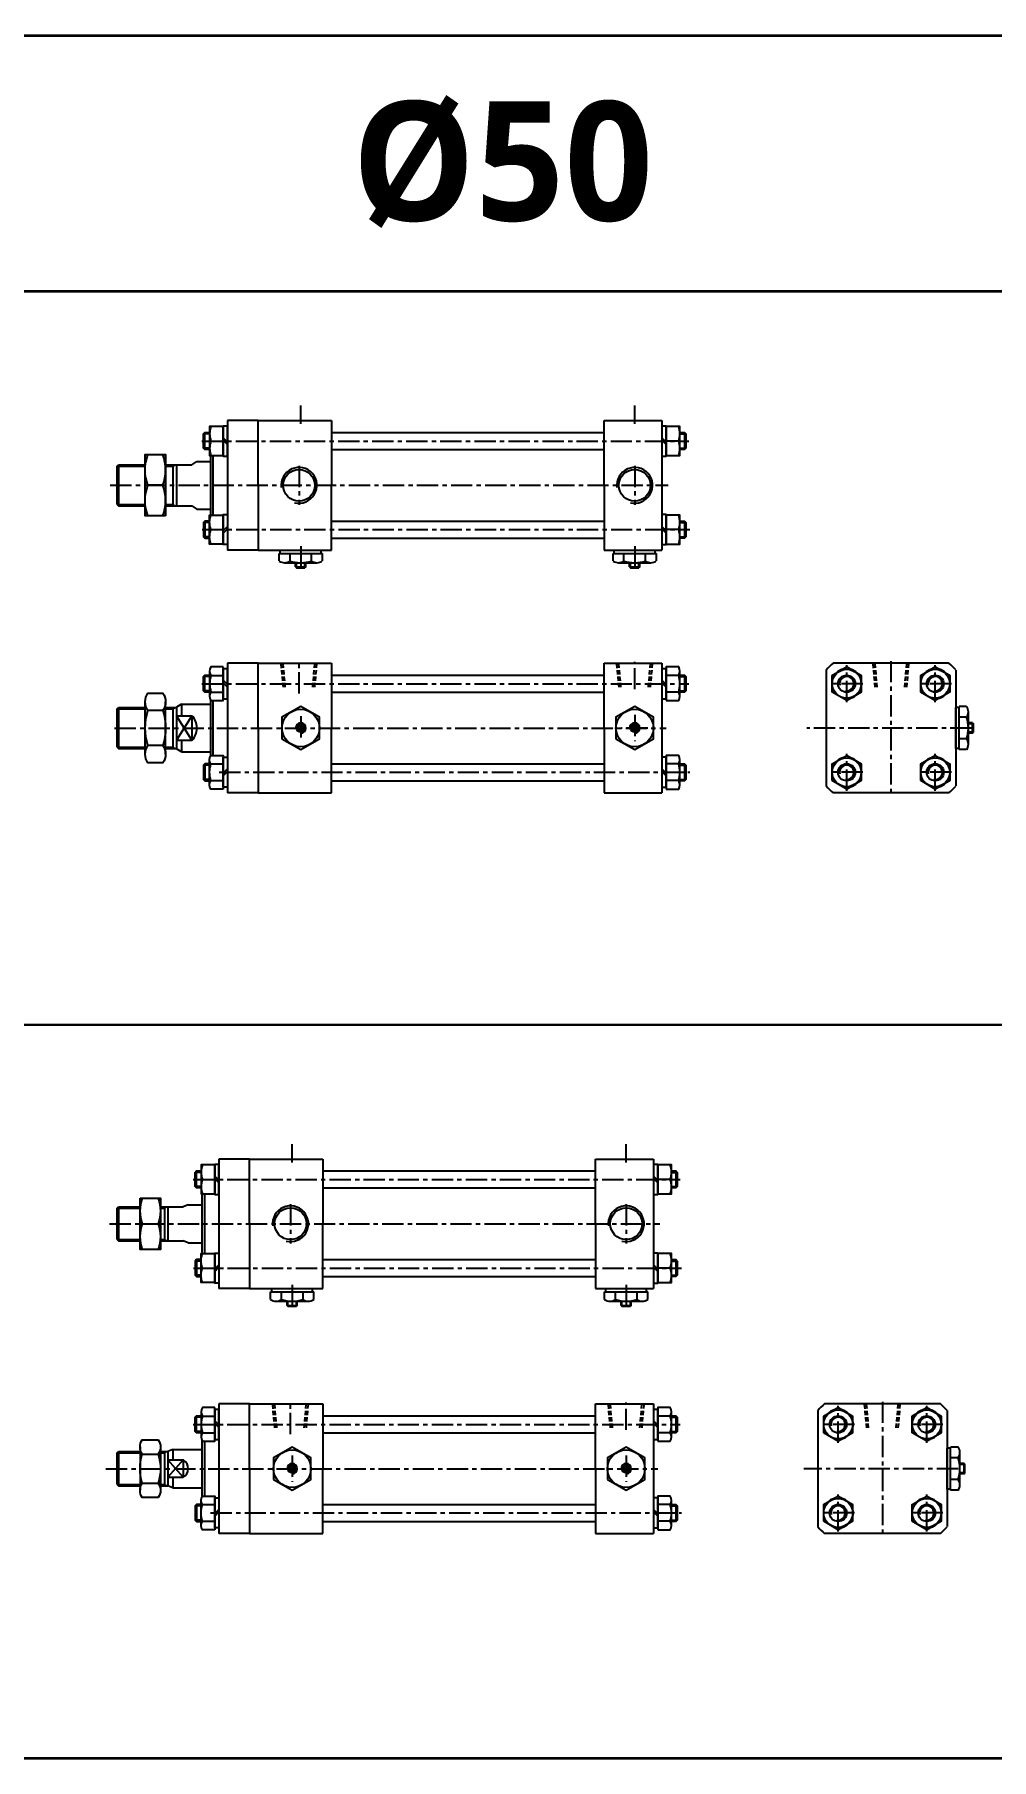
# Model space of a CAD drawing. Extents: x -819 to 6683, y -1 to 2811.
# Drawn here: x 768 to 1330, y 1799 to 2811 of the extents above; entities that cross this region are included whole.
import ezdxf

# ---------------------------------------------------------------- set-up
doc = ezdxf.new("R2010")
doc.units = 0
doc.header["$LTSCALE"] = 10
doc.header["$MEASUREMENT"] = 0
doc.linetypes.add('CENTER', pattern=[2, 1.25, -0.25, 0.25, -0.25])
doc.linetypes.add('HIDDEN', pattern=[0.375, 0.25, -0.125])
doc.layers.get('0').update_dxf_attribs({"linetype": 'CONTINUOUS'})
doc.layers.add('DIM', color=2, linetype='CONTINUOUS')
doc.layers.add('ML', color=7, linetype='CONTINUOUS')
doc.styles.add('문자', font='romans.shx')

msp = doc.modelspace()

# ---------------------------------------------------------------- linework, layer by layer
at = {"color": 7, "linetype": 'Continuous'}
for p, q in [((911.6, 2502), (911.6, 2506.4)), ((911.6, 2506.4), (924.3, 2506.4)), ((912.3, 2508.4), (936.3, 2508.4)), ((912.3, 2506.4), (912.3, 2508.4)), ((914.8, 2501), (933.8, 2501)), ((918, 2502), (918, 2506.4)), ((921.3, 2498.5), (921.3, 2501)), ((924.3, 2506.4), (937, 2506.4)), ((927.3, 2498.5), (927.3, 2501)), ((930.7, 2502), (930.7, 2506.4)), ((936.3, 2506.4), (936.3, 2508.4)), ((937, 2502), (937, 2506.4)), ((1107.6, 2502), (1107.6, 2506.4)), ((1107.6, 2506.4), (1120.3, 2506.4)), ((1108.3, 2508.4), (1132.3, 2508.4)), ((1108.3, 2506.4), (1108.3, 2508.4)), ((1110.8, 2501), (1129.8, 2501)), ((1114, 2502), (1114, 2506.4)), ((1117.3, 2498.5), (1117.3, 2501)), ((1120.3, 2506.4), (1133, 2506.4)), ((1123.3, 2498.5), (1123.3, 2501)), ((1126.7, 2502), (1126.7, 2506.4)), ((1132.3, 2506.4), (1132.3, 2508.4)), ((1133, 2502), (1133, 2506.4)), ((1308.7, 2392), (1308.7, 2416)), ((1310.7, 2416), (1308.7, 2416)), ((1315.1, 2416.7), (1310.7, 2416.7)), ((1310.7, 2404), (1310.7, 2416.7)), ((1315.1, 2410.3), (1310.7, 2410.3)), ((1316.1, 2394.5), (1316.1, 2413.5)), ((1310.7, 2391.3), (1310.7, 2404)), ((1318.6, 2407), (1316.1, 2407)), ((1318.6, 2401), (1316.1, 2401)), ((1310.7, 2392), (1308.7, 2392)), ((1315.1, 2397.6), (1310.7, 2397.6)), ((1315.1, 2391.3), (1310.7, 2391.3)), ((907.3, 2075.1), (931.3, 2075.1)), ((907.3, 2073.1), (907.3, 2075.1)), ((931.3, 2073.1), (931.3, 2075.1)), ((1103.3, 2075.1), (1127.3, 2075.1)), ((1103.3, 2073.1), (1103.3, 2075.1)), ((1127.3, 2073.1), (1127.3, 2075.1)), ((906.6, 2068.6), (906.6, 2073.1)), ((906.6, 2073.1), (919.3, 2073.1)), ((909.8, 2067.7), (928.8, 2067.7)), ((913, 2068.6), (913, 2073.1)), ((916.3, 2065.2), (916.3, 2067.7)), ((919.3, 2073.1), (932, 2073.1)), ((922.3, 2065.2), (922.3, 2067.7)), ((925.7, 2068.6), (925.7, 2073.1)), ((932, 2068.6), (932, 2073.1)), ((1102.6, 2068.6), (1102.6, 2073.1)), ((1102.6, 2073.1), (1115.3, 2073.1)), ((1105.8, 2067.7), (1124.8, 2067.7)), ((1109, 2068.6), (1109, 2073.1)), ((1112.3, 2065.2), (1112.3, 2067.7)), ((1115.3, 2073.1), (1128, 2073.1)), ((1118.3, 2065.2), (1118.3, 2067.7)), ((1121.7, 2068.6), (1121.7, 2073.1)), ((1128, 2068.6), (1128, 2073.1)), ((1303.7, 1957.4), (1303.7, 1981.4)), ((1305.7, 1981.4), (1303.7, 1981.4)), ((1310.1, 1982.1), (1305.7, 1982.1)), ((1305.7, 1969.4), (1305.7, 1982.1)), ((1310.1, 1975.8), (1305.7, 1975.8)), ((1311.1, 1959.9), (1311.1, 1979)), ((1305.7, 1956.7), (1305.7, 1969.4)), ((1313.6, 1972.4), (1311.1, 1972.4)), ((1313.6, 1966.4), (1311.1, 1966.4)), ((1305.7, 1957.4), (1303.7, 1957.4)), ((1310.1, 1963.1), (1305.7, 1963.1)), ((1310.1, 1956.7), (1305.7, 1956.7))]:
    msp.add_line(p, q, dxfattribs=at)
for p, q in [((921.3, 2498.5), (921.8, 2498)), ((921.3, 2498.5), (927.3, 2498.5)), ((921.8, 2498), (926.8, 2498)), ((927.3, 2498.5), (926.8, 2498)), ((1117.3, 2498.5), (1117.8, 2498)), ((1117.3, 2498.5), (1123.3, 2498.5)), ((1117.8, 2498), (1122.8, 2498)), ((1123.3, 2498.5), (1122.8, 2498)), ((1318.6, 2401), (1318.6, 2407)), ((1318.6, 2407), (1319.1, 2406.5)), ((1318.6, 2401), (1319.1, 2401.5)), ((1319.1, 2401.5), (1319.1, 2406.5)), ((916.3, 2065.2), (916.8, 2064.7)), ((916.3, 2065.2), (922.3, 2065.2)), ((922.3, 2065.2), (921.8, 2064.7)), ((1112.3, 2065.2), (1112.8, 2064.7)), ((1112.3, 2065.2), (1118.3, 2065.2)), ((1118.3, 2065.2), (1117.8, 2064.7)), ((916.8, 2064.7), (921.8, 2064.7)), ((1112.8, 2064.7), (1117.8, 2064.7)), ((1313.6, 1966.4), (1313.6, 1972.4)), ((1313.6, 1972.4), (1314.1, 1971.9)), ((1313.6, 1966.4), (1314.1, 1966.9)), ((1314.1, 1966.9), (1314.1, 1971.9))]:
    msp.add_line(p, q)
for points in [[(913.3, 2397.6), (924.3, 2391.3), (935.3, 2397.6), (935.3, 2410.3), (924.3, 2416.7), (913.3, 2410.3)], [(1109.3, 2397.6), (1120.3, 2391.3), (1131.3, 2397.6), (1131.3, 2410.3), (1120.3, 2416.7), (1109.3, 2410.3)], [(923.5, 2405.5), (922.6, 2404), (923.5, 2402.5), (925.2, 2402.5), (926, 2404), (925.2, 2405.5)], [(1119.5, 2405.5), (1118.6, 2404), (1119.5, 2402.5), (1121.2, 2402.5), (1122, 2404), (1121.2, 2405.5)], [(908.3, 1963.1), (919.3, 1956.7), (930.3, 1963.1), (930.3, 1975.8), (919.3, 1982.1), (908.3, 1975.8)], [(1104.3, 1963.1), (1115.3, 1956.7), (1126.3, 1963.1), (1126.3, 1975.8), (1115.3, 1982.1), (1104.3, 1975.8)], [(918.5, 1970.9), (917.6, 1969.4), (918.5, 1967.9), (920.2, 1967.9), (921, 1969.4), (920.2, 1970.9)], [(1114.5, 1970.9), (1113.6, 1969.4), (1114.5, 1967.9), (1116.2, 1967.9), (1117, 1969.4), (1116.2, 1970.9)]]:
    msp.add_lwpolyline(points, close=True, dxfattribs=at)
for centre, radius in [((924.3, 2404), 11), ((1120.3, 2404), 11), ((924.3, 2404), 2.5), ((1120.3, 2404), 2.5), ((919.3, 1969.4), 11), ((1115.3, 1969.4), 11), ((919.3, 1969.4), 2.5), ((1115.3, 1969.4), 2.5)]:
    msp.add_circle(centre, radius, dxfattribs=at)
for centre, radius, start, end in [((914.8, 2506.6), 5.62, 235.6158, 270), ((914.8, 2506.6), 5.62, 235.6158, 304.3842), ((924.3, 2522), 21, 252.412, 270), ((924.3, 2522), 21, 270, 287.588), ((933.8, 2506.6), 5.62, 235.6158, 304.3842), ((1110.8, 2506.6), 5.62, 235.6158, 270), ((1110.8, 2506.6), 5.62, 235.6158, 304.3842), ((1120.3, 2522), 21, 252.412, 270), ((1120.3, 2522), 21, 270, 287.588), ((1129.8, 2506.6), 5.62, 235.6158, 304.3842), ((1310.5, 2413.5), 5.62, 325.6158, 34.3842), ((1295.1, 2404), 21, 0, 17.588), ((1295.1, 2404), 21, 342.412, 0), ((1310.5, 2394.5), 5.62, 325.6158, 34.3842), ((1310.5, 2394.5), 5.62, 325.6158, 0), ((909.8, 2073.3), 5.62, 235.6158, 270), ((909.8, 2073.3), 5.62, 235.6158, 304.3842), ((919.3, 2088.7), 21, 252.412, 270), ((919.3, 2088.7), 21, 270, 287.588), ((928.8, 2073.3), 5.62, 235.6158, 304.3842), ((1105.8, 2073.3), 5.62, 235.6158, 270), ((1105.8, 2073.3), 5.62, 235.6158, 304.3842), ((1115.3, 2088.7), 21, 252.412, 270), ((1115.3, 2088.7), 21, 270, 287.588), ((1124.8, 2073.3), 5.62, 235.6158, 304.3842), ((1305.5, 1979), 5.62, 325.6158, 34.3842), ((1290.1, 1969.4), 21, 0, 17.588), ((1290.1, 1969.4), 21, 342.412, 0), ((1305.5, 1959.9), 5.62, 325.6158, 34.3842), ((1305.5, 1959.9), 5.62, 325.6158, 0)]:
    msp.add_arc(centre, radius, start, end, dxfattribs=at)
at = {"layer": 'DIM'}
for p, q in [((921.8, 2498), (921.8, 2501)), ((926.8, 2498), (926.8, 2501)), ((1117.8, 2498), (1117.8, 2501)), ((1122.8, 2498), (1122.8, 2501)), ((1319.1, 2406.5), (1316.1, 2406.5)), ((1319.1, 2401.5), (1316.1, 2401.5)), ((916.8, 2064.7), (916.8, 2067.7)), ((921.8, 2064.7), (921.8, 2067.7)), ((1112.8, 2064.7), (1112.8, 2067.7)), ((1117.8, 2064.7), (1117.8, 2067.7)), ((1314.1, 1971.9), (1311.1, 1971.9)), ((1314.1, 1966.9), (1311.1, 1966.9))]:
    msp.add_line(p, q, dxfattribs=at)
for centre in [(924.3, 2404), (1120.3, 2404), (919.3, 1969.4), (1115.3, 1969.4)]:
    msp.add_arc(centre, 3, 270, 180, dxfattribs=at)
at = {"layer": 'ML', "color": 1, "linetype": 'CENTER'}
for p, q in [((924.3, 2582.4), (924.3, 2593.2)), ((1120.3, 2582.4), (1120.3, 2593.2)), ((866.2, 2572.4), (1152, 2572.4)), ((923.3, 2557.9), (923.3, 2534.9)), ((1120.3, 2557.9), (1120.3, 2534.9)), ((812.5, 2546.4), (1140, 2546.4)), ((866.4, 2520.4), (1152.7, 2520.4)), ((924.3, 2510.6), (924.3, 2497.4)), ((1120.3, 2510.6), (1120.3, 2497.4)), ((923.3, 2424.2), (923.3, 2442.9)), ((1120.3, 2426.7), (1120.3, 2442.9)), ((1244.7, 2419.1), (1244.7, 2440.9)), ((1270.7, 2443.3), (1270.7, 2364.1)), ((1296.7, 2419.1), (1296.7, 2440.9)), ((866.2, 2430), (1152, 2430)), ((1254.2, 2430), (1235.3, 2430)), ((1306.2, 2430), (1287.3, 2430)), ((924.3, 2411), (924.3, 2397)), ((1120.3, 2411.7), (1120.3, 2396.3)), ((815, 2404), (1138.8, 2404)), ((1128, 2404), (1112.6, 2404)), ((1318, 2404), (1221.3, 2404)), ((1244.7, 2367.1), (1244.7, 2388.9)), ((1296.7, 2367.1), (1296.7, 2388.9)), ((876.4, 2378), (1152.7, 2378)), ((1254.2, 2378), (1235.3, 2378)), ((1306.2, 2378), (1287.3, 2378)), ((919.3, 2149), (919.3, 2159.9)), ((1115.3, 2149), (1115.3, 2159.9)), ((861.2, 2139.1), (1147, 2139.1)), ((918.3, 2124.6), (918.3, 2101.5)), ((1115.3, 2124.6), (1115.3, 2101.5)), ((812.1, 2113.1), (1135, 2113.1)), ((861.4, 2087.1), (1147.7, 2087.1)), ((919.3, 2077.3), (919.3, 2064.1)), ((1115.3, 2077.3), (1115.3, 2064.1)), ((918.3, 1989.6), (918.3, 2008.3)), ((1115.3, 1992.1), (1115.3, 2008.3)), ((1239.7, 1984.5), (1239.7, 2006.3)), ((1265.7, 2008.7), (1265.7, 1929.5)), ((1291.7, 1984.5), (1291.7, 2006.3)), ((861.2, 1995.4), (1147, 1995.4)), ((1249.2, 1995.4), (1230.3, 1995.4)), ((1301.2, 1995.4), (1282.3, 1995.4)), ((919.3, 1977.1), (919.3, 1961.7)), ((1115.3, 1977.1), (1115.3, 1961.7)), ((810, 1969.4), (1133.8, 1969.4)), ((1310.1, 1969.4), (1219.5, 1969.4)), ((1239.7, 1932.5), (1239.7, 1954.3)), ((1291.7, 1932.5), (1291.7, 1954.3)), ((871.4, 1943.4), (1147.7, 1943.4)), ((1249.2, 1943.4), (1230.3, 1943.4)), ((1301.2, 1943.4), (1282.3, 1943.4))]:
    msp.add_line(p, q, dxfattribs=at)
at = {"layer": 'ML'}
for p, q in [((881.3, 2584.4), (881.3, 2508.4)), ((899.3, 2584.4), (881.3, 2584.4)), ((899.3, 2546.4), (899.3, 2584.4)), ((899.3, 2584.4), (942.3, 2584.4)), ((942.3, 2584.4), (942.3, 2546.4)), ((1102.3, 2546.4), (1102.3, 2584.4)), ((1102.3, 2584.4), (1136.3, 2584.4)), ((1136.3, 2584.4), (1136.3, 2508.4)), ((868.1, 2567.4), (868.1, 2577.4)), ((871.6, 2572.4), (878.8, 2572.4)), ((878.8, 2574.3), (881.3, 2571.8)), ((878.8, 2572.9), (881.3, 2570.4)), ((1138.8, 2571.8), (1136.3, 2574.3)), ((1138.8, 2570.4), (1136.3, 2572.9)), ((1146.1, 2572.4), (1138.8, 2572.4)), ((1149.5, 2577.4), (1149.5, 2567.4)), ((871.3, 2563.9), (871.3, 2528.9)), ((872.8, 2563.9), (872.8, 2528.9)), ((816.3, 2557.4), (817.3, 2558.4)), ((816.3, 2557.4), (816.3, 2535.4)), ((817.3, 2558.4), (817.3, 2534.4)), ((849.3, 2558.4), (849.3, 2534.4)), ((851.3, 2558.4), (851.3, 2534.4)), ((851.3, 2558.4), (860.3, 2558.4)), ((860.3, 2558.4), (863.3, 2560.4)), ((843.4, 2546.4), (834.6, 2546.4)), ((899.3, 2546.4), (899.3, 2508.4)), ((942.3, 2508.4), (942.3, 2546.4)), ((1102.3, 2546.4), (1102.3, 2508.4)), ((816.3, 2535.4), (817.3, 2534.4)), ((860.3, 2534.4), (863.3, 2532.4)), ((868.1, 2525.4), (868.1, 2515.4)), ((871.6, 2520.4), (878.8, 2520.4)), ((878.8, 2519.8), (881.3, 2522.3)), ((878.8, 2518.4), (881.3, 2520.9)), ((1138.8, 2519.8), (1136.3, 2522.3)), ((1138.8, 2518.4), (1136.3, 2520.9)), ((1146.1, 2520.4), (1138.8, 2520.4)), ((1149.5, 2525.4), (1149.5, 2515.4)), ((899.3, 2508.4), (881.3, 2508.4)), ((899.3, 2508.4), (942.3, 2508.4)), ((1102.3, 2508.4), (1136.3, 2508.4)), ((899.3, 2442), (881.3, 2442)), ((881.3, 2442), (881.3, 2366)), ((899.3, 2442), (942.3, 2442)), ((899.3, 2404), (899.3, 2442)), ((942.3, 2442), (942.3, 2404)), ((1102.3, 2404), (1102.3, 2442)), ((1102.3, 2442), (1136.3, 2442)), ((1136.3, 2442), (1136.3, 2366)), ((1304.7, 2442), (1236.7, 2442)), ((868.1, 2425), (868.1, 2435)), ((870.8, 2437.4), (870.8, 2422.6)), ((871.6, 2434.9), (878.8, 2434.9)), ((878.8, 2432), (881.3, 2429.5)), ((878.8, 2430.5), (881.3, 2428)), ((1138.8, 2429.5), (1136.3, 2432)), ((1138.8, 2428), (1136.3, 2430.5)), ((1146.1, 2434.9), (1138.8, 2434.9)), ((1146.8, 2422.6), (1146.8, 2437.4)), ((1149.5, 2435), (1149.5, 2425)), ((1232.7, 2438), (1232.7, 2370)), ((1308.7, 2438), (1308.7, 2370)), ((833, 2388.6), (833, 2419.4)), ((845, 2388.6), (845, 2419.4)), ((871.3, 2420.6), (871.3, 2387.4)), ((871.6, 2425.1), (878.8, 2425.1)), ((872.8, 2420.2), (872.8, 2387.8)), ((1146.1, 2425.1), (1138.8, 2425.1)), ((816.3, 2415), (817.3, 2416)), ((816.3, 2415), (816.3, 2393)), ((817.3, 2416), (817.3, 2392)), ((843.4, 2414.2), (834.6, 2414.2)), ((849.3, 2416), (849.3, 2392)), ((854.3, 2418), (851.3, 2416.3)), ((851.3, 2416.3), (851.3, 2391.7)), ((851.3, 2411.2), (860.3, 2411.2)), ((854.3, 2418), (854.3, 2411.2)), ((860.3, 2411.2), (860.3, 2396.8)), ((899.3, 2404), (899.3, 2366)), ((942.3, 2366), (942.3, 2404)), ((1102.3, 2404), (1102.3, 2366)), ((816.3, 2393), (817.3, 2392)), ((843.4, 2393.7), (834.6, 2393.7)), ((851.3, 2396.8), (860.3, 2396.8)), ((854.3, 2390), (851.3, 2391.7)), ((854.3, 2396.8), (854.3, 2390)), ((868.1, 2383), (868.1, 2373)), ((870.8, 2370.6), (870.8, 2385.4)), ((871.6, 2382.9), (878.8, 2382.9)), ((878.8, 2377.5), (881.3, 2380)), ((1138.8, 2377.5), (1136.3, 2380)), ((1146.1, 2382.9), (1138.8, 2382.9)), ((1146.8, 2370.6), (1146.8, 2385.4)), ((1149.5, 2383), (1149.5, 2373)), ((871.6, 2373.1), (878.8, 2373.1)), ((878.8, 2376), (881.3, 2378.5)), ((1138.8, 2376), (1136.3, 2378.5)), ((1146.1, 2373.1), (1138.8, 2373.1)), ((899.3, 2366), (881.3, 2366)), ((899.3, 2366), (942.3, 2366)), ((1102.3, 2366), (1136.3, 2366)), ((1304.7, 2366), (1236.7, 2366)), ((876.3, 2151.1), (876.3, 2075.1)), ((894.3, 2151.1), (876.3, 2151.1)), ((894.3, 2113.1), (894.3, 2151.1)), ((894.3, 2151.1), (937.3, 2151.1)), ((937.3, 2151.1), (937.3, 2113.1)), ((1097.3, 2113.1), (1097.3, 2151.1)), ((1097.3, 2151.1), (1131.3, 2151.1)), ((1131.3, 2151.1), (1131.3, 2075.1)), ((863.1, 2134.1), (863.1, 2144.1)), ((866.6, 2139.1), (873.8, 2139.1)), ((873.8, 2141), (876.3, 2138.5)), ((873.8, 2139.6), (876.3, 2137.1)), ((1133.8, 2138.5), (1131.3, 2141)), ((1133.8, 2137.1), (1131.3, 2139.6)), ((1141.1, 2139.1), (1133.8, 2139.1)), ((1144.5, 2144.1), (1144.5, 2134.1)), ((866.3, 2130.6), (866.3, 2095.6)), ((867.8, 2130.6), (867.8, 2095.6)), ((817.3, 2123.1), (817.3, 2103.1)), ((844.3, 2123.1), (844.3, 2103.1)), ((846.3, 2123.1), (846.3, 2103.1)), ((858.3, 2124.3), (855.3, 2123.1)), ((830, 2113.1), (840.6, 2113.1)), ((894.3, 2113.1), (894.3, 2075.1)), ((937.3, 2075.1), (937.3, 2113.1)), ((1097.3, 2113.1), (1097.3, 2075.1)), ((858.3, 2101.9), (855.3, 2103.1)), ((863.1, 2092.1), (863.1, 2082.1)), ((866.6, 2087.1), (873.8, 2087.1)), ((873.8, 2086.5), (876.3, 2089)), ((873.8, 2085.1), (876.3, 2087.6)), ((1133.8, 2086.5), (1131.3, 2089)), ((1133.8, 2085.1), (1131.3, 2087.6)), ((1141.1, 2087.1), (1133.8, 2087.1)), ((1144.5, 2092.1), (1144.5, 2082.1)), ((894.3, 2075.1), (876.3, 2075.1)), ((894.3, 2075.1), (937.3, 2075.1)), ((1097.3, 2075.1), (1131.3, 2075.1)), ((894.3, 2007.4), (876.3, 2007.4)), ((876.3, 2007.4), (876.3, 1931.4)), ((894.3, 2007.4), (937.3, 2007.4)), ((894.3, 1969.4), (894.3, 2007.4)), ((937.3, 2007.4), (937.3, 1969.4)), ((1097.3, 1969.4), (1097.3, 2007.4)), ((1097.3, 2007.4), (1131.3, 2007.4)), ((1131.3, 2007.4), (1131.3, 1931.4)), ((1299.7, 2007.4), (1231.7, 2007.4)), ((863.1, 1990.4), (863.1, 2000.4)), ((865.8, 2002.8), (865.8, 1988.1)), ((866.6, 2000.3), (873.8, 2000.3)), ((873.8, 1997.4), (876.3, 1994.9)), ((873.8, 1996), (876.3, 1993.5)), ((1133.8, 1994.9), (1131.3, 1997.4)), ((1133.8, 1993.5), (1131.3, 1996)), ((1141.1, 2000.3), (1133.8, 2000.3)), ((1141.8, 1988.1), (1141.8, 2002.8)), ((1144.5, 2000.4), (1144.5, 1990.4)), ((1227.7, 2003.4), (1227.7, 1935.4)), ((1303.7, 2003.5), (1303.7, 1935.4)), ((866.3, 1986.1), (866.3, 1952.8)), ((866.6, 1990.5), (873.8, 1990.5)), ((867.8, 1985.6), (867.8, 1953.3)), ((1141.1, 1990.5), (1133.8, 1990.5)), ((817.3, 1979.4), (817.3, 1959.4)), ((830, 1982.2), (830, 1956.7)), ((831.3, 1977.9), (840.7, 1977.9)), ((842, 1982.2), (842, 1956.7)), ((844.3, 1979.4), (844.3, 1959.4)), ((849.3, 1980.6), (846.3, 1979.4)), ((846.3, 1979.4), (846.3, 1959.4)), ((846.3, 1974.5), (855.6, 1974.5)), ((849.3, 1980.6), (849.3, 1974.5)), ((855.3, 1974.5), (855.3, 1964.4)), ((846.3, 1964.4), (855.3, 1964.4)), ((849.3, 1964.4), (849.3, 1958.2)), ((894.3, 1969.4), (894.3, 1931.4)), ((937.3, 1931.4), (937.3, 1969.4)), ((1097.3, 1969.4), (1097.3, 1931.4)), ((831.3, 1960.9), (840.7, 1960.9)), ((849.3, 1958.2), (846.3, 1959.4)), ((863.1, 1948.4), (863.1, 1938.4)), ((865.8, 1936.1), (865.8, 1950.8)), ((866.6, 1948.3), (873.8, 1948.3)), ((873.8, 1942.9), (876.3, 1945.4)), ((873.8, 1941.5), (876.3, 1944)), ((1133.8, 1942.9), (1131.3, 1945.4)), ((1133.8, 1941.5), (1131.3, 1944)), ((1141.1, 1948.3), (1133.8, 1948.3)), ((1141.8, 1936.1), (1141.8, 1950.8)), ((1144.5, 1948.4), (1144.5, 1938.4)), ((866.6, 1938.5), (873.8, 1938.5)), ((1141.1, 1938.5), (1133.8, 1938.5)), ((894.3, 1931.4), (876.3, 1931.4)), ((894.3, 1931.4), (937.3, 1931.4)), ((1097.3, 1931.4), (1131.3, 1931.4)), ((1299.7, 1931.4), (1231.7, 1931.4))]:
    msp.add_line(p, q, dxfattribs=at)
at = {"layer": 'ML', "color": 2}
for p, q in [((870.8, 2576.6), (867.3, 2576.6)), ((1146.8, 2576.6), (1150.3, 2576.6)), ((870.8, 2568.2), (867.3, 2568.2)), ((1146.8, 2568.2), (1150.3, 2568.2)), ((849.3, 2557.6), (850.6, 2558.4)), ((849.3, 2535.1), (850.6, 2534.4)), ((870.8, 2524.6), (867.3, 2524.6)), ((1146.8, 2524.6), (1150.3, 2524.6)), ((870.8, 2516.2), (867.3, 2516.2)), ((1146.8, 2516.2), (1150.3, 2516.2)), ((870.8, 2434.2), (867.3, 2434.2)), ((1146.8, 2434.2), (1150.3, 2434.2)), ((870.8, 2425.8), (867.3, 2425.8)), ((1146.8, 2425.8), (1150.3, 2425.8)), ((849.3, 2415.2), (850.6, 2416)), ((860.3, 2411.2), (851.3, 2396.8)), ((860.3, 2396.8), (851.3, 2411.2)), ((849.3, 2392.7), (850.6, 2392)), ((870.8, 2382.2), (867.3, 2382.2)), ((1146.8, 2382.2), (1150.3, 2382.2)), ((870.8, 2373.8), (867.3, 2373.8)), ((1146.8, 2373.8), (1150.3, 2373.8)), ((865.8, 2143.2), (862.3, 2143.2)), ((1141.8, 2143.2), (1145.3, 2143.2)), ((865.8, 2134.9), (862.3, 2134.9)), ((1141.8, 2134.9), (1145.3, 2134.9)), ((844.3, 2122.3), (845.6, 2123.1)), ((844.3, 2103.8), (845.6, 2103.1)), ((865.8, 2091.2), (862.3, 2091.2)), ((1141.8, 2091.2), (1145.3, 2091.2)), ((865.8, 2082.9), (862.3, 2082.9)), ((1141.8, 2082.9), (1145.3, 2082.9)), ((865.8, 1999.6), (862.3, 1999.6)), ((1141.8, 1999.6), (1145.3, 1999.6)), ((865.8, 1991.2), (862.3, 1991.2)), ((1141.8, 1991.2), (1145.3, 1991.2)), ((844.3, 1978.7), (845.6, 1979.4)), ((855.3, 1974.5), (846.3, 1964.4)), ((855.3, 1964.4), (846.3, 1974.5)), ((844.3, 1960.2), (845.6, 1959.4)), ((865.8, 1947.6), (862.3, 1947.6)), ((1141.8, 1947.6), (1145.3, 1947.6)), ((865.8, 1939.2), (862.3, 1939.2)), ((1141.8, 1939.2), (1145.3, 1939.2))]:
    msp.add_line(p, q, dxfattribs=at)
at = {"layer": 'ML', "color": 7, "linetype": 'Continuous'}
for p, q in [((942.3, 2577.4), (1102.3, 2577.4)), ((942.3, 2567.4), (1102.3, 2567.4)), ((817.3, 2558.4), (833, 2558.4)), ((845, 2558.4), (851.3, 2558.4)), ((863.3, 2560.4), (871.3, 2560.4)), ((817.3, 2534.4), (833, 2534.4)), ((845, 2534.4), (851.3, 2534.4)), ((851.3, 2534.4), (860.3, 2534.4)), ((863.3, 2532.4), (871.3, 2532.4)), ((942.3, 2525.4), (1102.3, 2525.4)), ((942.3, 2515.4), (1102.3, 2515.4)), ((942.3, 2435), (1102.3, 2435)), ((942.3, 2425), (1102.3, 2425)), ((817.3, 2416), (833, 2416)), ((845, 2416), (851.3, 2416)), ((854.3, 2418), (871.3, 2418)), ((817.3, 2392), (833, 2392)), ((845, 2392), (851.3, 2392)), ((854.3, 2390), (871.3, 2390)), ((942.3, 2383), (1102.3, 2383)), ((942.3, 2373), (1102.3, 2373)), ((937.3, 2144.1), (1097.3, 2144.1)), ((937.3, 2134.1), (1097.3, 2134.1)), ((816.3, 2122.1), (817.3, 2123.1)), ((816.3, 2122.1), (816.3, 2104.1)), ((817.3, 2123.1), (830, 2123.1)), ((842, 2123.1), (846.3, 2123.1)), ((846.3, 2123.1), (855.3, 2123.1)), ((858.3, 2124.3), (866.3, 2124.3)), ((816.3, 2104.1), (817.3, 2103.1)), ((817.3, 2103.1), (830, 2103.1)), ((842, 2103.1), (846.3, 2103.1)), ((846.3, 2103.1), (855.3, 2103.1)), ((858.3, 2101.9), (866.3, 2101.9)), ((937.3, 2092.1), (1097.3, 2092.1)), ((937.3, 2082.1), (1097.3, 2082.1)), ((937.3, 2000.4), (1097.3, 2000.4)), ((937.3, 1990.4), (1097.3, 1990.4)), ((816.3, 1978.4), (817.3, 1979.4)), ((816.3, 1978.4), (816.3, 1960.4)), ((817.3, 1979.4), (830, 1979.4)), ((842, 1979.4), (846.3, 1979.4)), ((849.3, 1980.6), (866.3, 1980.6)), ((816.3, 1960.4), (817.3, 1959.4)), ((817.3, 1959.4), (830, 1959.4)), ((842, 1959.4), (846.3, 1959.4)), ((849.3, 1958.2), (866.3, 1958.2)), ((937.3, 1948.4), (1097.3, 1948.4)), ((937.3, 1938.4), (1097.3, 1938.4))]:
    msp.add_line(p, q, dxfattribs=at)
at = {"layer": 'ML', "color": 2, "linetype": 'Continuous'}
for p, q in [((816.6, 2557.6), (833, 2557.6)), ((845, 2557.6), (849.3, 2557.6)), ((816.6, 2535.1), (833, 2535.1)), ((845, 2535.1), (849.3, 2535.1)), ((816.6, 2415.2), (833, 2415.2)), ((845, 2415.2), (849.3, 2415.2)), ((816.6, 2392.7), (833, 2392.7)), ((845, 2392.7), (849.3, 2392.7)), ((816.6, 2122.3), (830, 2122.3)), ((842, 2122.3), (844.3, 2122.3)), ((816.6, 2103.8), (830, 2103.8)), ((842, 2103.8), (844.3, 2103.8)), ((816.6, 1978.7), (830, 1978.7)), ((842, 1978.7), (844.3, 1978.7)), ((816.6, 1960.2), (830, 1960.2)), ((842, 1960.2), (844.3, 1960.2))]:
    msp.add_line(p, q, dxfattribs=at)
at = {"layer": 'ML', "color": 6, "linetype": 'HIDDEN'}
for p, q in [((914.1, 2428), (912.8, 2442)), ((915.2, 2428), (914, 2442)), ((931.4, 2428), (932.6, 2442)), ((932.6, 2428), (933.8, 2442)), ((1111.1, 2428), (1109.8, 2442)), ((1112.2, 2428), (1111, 2442)), ((1128.4, 2428), (1129.6, 2442)), ((1129.6, 2428), (1130.8, 2442)), ((1261.5, 2428), (1260.2, 2442)), ((1262.6, 2428), (1261.4, 2442)), ((1278.8, 2428), (1280, 2442)), ((1280, 2428), (1281.2, 2442)), ((909.1, 1993.4), (907.8, 2007.4)), ((910.2, 1993.4), (909, 2007.4)), ((926.4, 1993.4), (927.6, 2007.4)), ((927.6, 1993.4), (928.8, 2007.4)), ((1106.1, 1993.4), (1104.8, 2007.4)), ((1107.2, 1993.4), (1106, 2007.4)), ((1123.4, 1993.4), (1124.6, 2007.4)), ((1124.6, 1993.4), (1125.8, 2007.4)), ((1256.5, 1993.4), (1255.2, 2007.4)), ((1257.6, 1993.4), (1256.4, 2007.4)), ((1273.8, 1993.4), (1275, 2007.4)), ((1275, 1993.4), (1276.2, 2007.4))]:
    msp.add_line(p, q, dxfattribs=at)
at = {"layer": 'ML', "const_width": 1.5}
for points in [[(4304.6, 2660.2), (4304.6, 2810.2), (150, 2810.2)], [(729.3, 2660.2), (1366.4, 2660.2), (1366.4, 1799.5)], [(729.3, 2229.8), (1366.4, 2229.8)], [(729.3, 1799.5), (1366.4, 1799.5)]]:
    msp.add_lwpolyline(points, dxfattribs=at)
at = {"layer": 'ML'}
for points in [[(881.3, 2563.6), (881.3, 2581.2), (878.8, 2581.2), (878.8, 2563.6), (881.3, 2563.6)], [(1136.3, 2581.2), (1136.3, 2563.6), (1138.8, 2563.6), (1138.8, 2581.2), (1136.3, 2581.2)], [(870.8, 2567.4), (868.1, 2567.4), (867.3, 2568.2), (867.3, 2576.6), (868.1, 2577.4), (870.8, 2577.4)], [(1146.8, 2577.4), (1149.5, 2577.4), (1150.3, 2576.6), (1150.3, 2568.2), (1149.5, 2567.4), (1146.8, 2567.4)], [(870.8, 2525.4), (868.1, 2525.4), (867.3, 2524.6), (867.3, 2516.2), (868.1, 2515.4), (870.8, 2515.4)], [(881.3, 2529.2), (881.3, 2511.6), (878.8, 2511.6), (878.8, 2529.2), (881.3, 2529.2)], [(1136.3, 2529.2), (1136.3, 2511.6), (1138.8, 2511.6), (1138.8, 2529.2), (1136.3, 2529.2)], [(1146.8, 2525.4), (1149.5, 2525.4), (1150.3, 2524.6), (1150.3, 2516.2), (1149.5, 2515.4), (1146.8, 2515.4)], [(1236.2, 2425.1), (1236.2, 2434.9), (1244.7, 2439.8), (1253.2, 2434.9), (1253.2, 2425.1), (1244.7, 2420.2), (1236.2, 2425.1)], [(1288.2, 2425.1), (1288.2, 2434.9), (1296.7, 2439.8), (1305.2, 2434.9), (1305.2, 2425.1), (1296.7, 2420.2), (1288.2, 2425.1)], [(870.8, 2425), (868.1, 2425), (867.3, 2425.8), (867.3, 2434.2), (868.1, 2435), (870.8, 2435)], [(881.3, 2421.2), (881.3, 2438.8), (878.8, 2438.8), (878.8, 2421.2), (881.3, 2421.2)], [(1136.3, 2438.8), (1136.3, 2421.2), (1138.8, 2421.2), (1138.8, 2438.8), (1136.3, 2438.8)], [(1146.8, 2435), (1149.5, 2435), (1150.3, 2434.2), (1150.3, 2425.8), (1149.5, 2425), (1146.8, 2425)], [(870.8, 2383), (868.1, 2383), (867.3, 2382.2), (867.3, 2373.8), (868.1, 2373), (870.8, 2373)], [(881.3, 2386.8), (881.3, 2369.2), (878.8, 2369.2), (878.8, 2386.8), (881.3, 2386.8)], [(1136.3, 2386.8), (1136.3, 2369.2), (1138.8, 2369.2), (1138.8, 2386.8), (1136.3, 2386.8)], [(1146.8, 2383), (1149.5, 2383), (1150.3, 2382.2), (1150.3, 2373.8), (1149.5, 2373), (1146.8, 2373)], [(1236.2, 2373.1), (1236.2, 2382.9), (1244.7, 2387.8), (1253.2, 2382.9), (1253.2, 2373.1), (1244.7, 2368.2), (1236.2, 2373.1)], [(1288.2, 2373.1), (1288.2, 2382.9), (1296.7, 2387.8), (1305.2, 2382.9), (1305.2, 2373.1), (1296.7, 2368.2), (1288.2, 2373.1)], [(876.3, 2130.3), (876.3, 2147.9), (873.8, 2147.9), (873.8, 2130.3), (876.3, 2130.3)], [(1131.3, 2147.9), (1131.3, 2130.3), (1133.8, 2130.3), (1133.8, 2147.9), (1131.3, 2147.9)], [(865.8, 2134.1), (863.1, 2134.1), (862.3, 2134.9), (862.3, 2143.2), (863.1, 2144.1), (865.8, 2144.1)], [(1141.8, 2144.1), (1144.5, 2144.1), (1145.3, 2143.2), (1145.3, 2134.9), (1144.5, 2134.1), (1141.8, 2134.1)], [(876.3, 2095.9), (876.3, 2078.3), (873.8, 2078.3), (873.8, 2095.9), (876.3, 2095.9)], [(1131.3, 2095.9), (1131.3, 2078.3), (1133.8, 2078.3), (1133.8, 2095.9), (1131.3, 2095.9)], [(865.8, 2092.1), (863.1, 2092.1), (862.3, 2091.2), (862.3, 2082.9), (863.1, 2082.1), (865.8, 2082.1)], [(1141.8, 2092.1), (1144.5, 2092.1), (1145.3, 2091.2), (1145.3, 2082.9), (1144.5, 2082.1), (1141.8, 2082.1)], [(876.3, 1986.6), (876.3, 2004.2), (873.8, 2004.2), (873.8, 1986.6), (876.3, 1986.6)], [(1131.3, 2004.2), (1131.3, 1986.6), (1133.8, 1986.6), (1133.8, 2004.2), (1131.3, 2004.2)], [(1231.2, 1990.5), (1231.2, 2000.3), (1239.7, 2005.3), (1248.2, 2000.3), (1248.2, 1990.5), (1239.7, 1985.6), (1231.2, 1990.5)], [(1283.2, 1990.5), (1283.2, 2000.3), (1291.7, 2005.3), (1300.2, 2000.3), (1300.2, 1990.5), (1291.7, 1985.6), (1283.2, 1990.5)], [(865.8, 1990.4), (863.1, 1990.4), (862.3, 1991.2), (862.3, 1999.6), (863.1, 2000.4), (865.8, 2000.4)], [(1141.8, 2000.4), (1144.5, 2000.4), (1145.3, 1999.6), (1145.3, 1991.2), (1144.5, 1990.4), (1141.8, 1990.4)], [(865.8, 1948.4), (863.1, 1948.4), (862.3, 1947.6), (862.3, 1939.2), (863.1, 1938.4), (865.8, 1938.4)], [(876.3, 1952.2), (876.3, 1934.6), (873.8, 1934.6), (873.8, 1952.2), (876.3, 1952.2)], [(1131.3, 1952.2), (1131.3, 1934.6), (1133.8, 1934.6), (1133.8, 1952.2), (1131.3, 1952.2)], [(1141.8, 1948.4), (1144.5, 1948.4), (1145.3, 1947.6), (1145.3, 1939.2), (1144.5, 1938.4), (1141.8, 1938.4)], [(1231.2, 1938.5), (1231.2, 1948.3), (1239.7, 1953.3), (1248.2, 1948.3), (1248.2, 1938.5), (1239.7, 1933.6), (1231.2, 1938.5)], [(1283.2, 1938.5), (1283.2, 1948.3), (1291.7, 1953.3), (1300.2, 1948.3), (1300.2, 1938.5), (1291.7, 1933.6), (1283.2, 1938.5)]]:
    msp.add_lwpolyline(points, dxfattribs=at)
for points in [[(878.8, 2580.9), (870.8, 2580.9), (870.8, 2563.9), (878.8, 2563.9)], [(1138.8, 2563.9), (1146.8, 2563.9), (1146.8, 2580.9), (1138.8, 2580.9)], [(845, 2528.4), (833, 2528.4), (833, 2564.4), (845, 2564.4)], [(878.8, 2511.9), (870.8, 2511.9), (870.8, 2528.9), (878.8, 2528.9)], [(1138.8, 2511.9), (1146.8, 2511.9), (1146.8, 2528.9), (1138.8, 2528.9)], [(873.8, 2147.6), (865.8, 2147.6), (865.8, 2130.6), (873.8, 2130.6)], [(1133.8, 2130.6), (1141.8, 2130.6), (1141.8, 2147.6), (1133.8, 2147.6)], [(830, 2128.1), (842, 2128.1), (842, 2098.1), (830, 2098.1)], [(873.8, 2078.6), (865.8, 2078.6), (865.8, 2095.6), (873.8, 2095.6)], [(1133.8, 2078.6), (1141.8, 2078.6), (1141.8, 2095.6), (1133.8, 2095.6)]]:
    msp.add_lwpolyline(points, close=True, dxfattribs=at)
for points in [[(871.6, 2580.9, 0.178633), (871.6, 2572.4, 0.178633), (871.6, 2563.9)], [(1146.1, 2563.9, 0.178633), (1146.1, 2572.4, 0.178633), (1146.1, 2580.9)], [(834.6, 2528.4, -0.178633), (834.6, 2546.4, -0.178633), (834.6, 2564.4)], [(843.4, 2528.4, 0.178633), (843.4, 2546.4, 0.178633), (843.4, 2564.4)], [(871.6, 2511.9, -0.178633), (871.6, 2520.4, -0.178633), (871.6, 2528.9)], [(1146.1, 2511.9, 0.178633), (1146.1, 2520.4, 0.178633), (1146.1, 2528.9)], [(878.8, 2439.8), (871.6, 2439.8, 0.309401), (871.6, 2434.9, 0.154701), (871.6, 2425.1, 0.309401), (871.6, 2420.2), (878.8, 2420.2), (878.8, 2439.8)], [(1138.8, 2420.2), (1146.1, 2420.2, 0.309401), (1146.1, 2425.1, 0.154701), (1146.1, 2434.9, 0.309401), (1146.1, 2439.8), (1138.8, 2439.8), (1138.8, 2420.2)], [(843.4, 2393.7, -0.309401), (843.4, 2383.5), (834.6, 2383.5, -0.309401), (834.6, 2393.7, -0.154701), (834.6, 2414.2, -0.309401), (834.6, 2424.5), (843.4, 2424.5, -0.309401), (843.4, 2414.2, -0.154701), (843.4, 2393.7, 0.178633)], [(878.8, 2368.2), (871.6, 2368.2, -0.309401), (871.6, 2373.1, -0.154701), (871.6, 2382.9, -0.309401), (871.6, 2387.8), (878.8, 2387.8), (878.8, 2368.2)], [(1138.8, 2368.2), (1146.1, 2368.2, 0.309401), (1146.1, 2373.1, 0.154701), (1146.1, 2382.9, 0.309401), (1146.1, 2387.8), (1138.8, 2387.8), (1138.8, 2368.2)], [(866.6, 2147.6, 0.178633), (866.6, 2139.1, 0.178633), (866.6, 2130.6)], [(1141.1, 2130.6, 0.178633), (1141.1, 2139.1, 0.178633), (1141.1, 2147.6)], [(831.3, 2128.1, 0.178633), (831.3, 2113.1, 0.178633), (831.3, 2098.1)], [(840.6, 2128.1, -0.178633), (840.6, 2113.1, -0.178633), (840.6, 2098.1)], [(866.6, 2078.6, -0.178633), (866.6, 2087.1, -0.178633), (866.6, 2095.6)], [(1141.1, 2078.6, 0.178633), (1141.1, 2087.1, 0.178633), (1141.1, 2095.6)], [(873.8, 2005.3), (866.6, 2005.3, 0.309401), (866.6, 2000.3, 0.154701), (866.6, 1990.5, 0.309401), (866.6, 1985.6), (873.8, 1985.6), (873.8, 2005.3)], [(1133.8, 1985.6), (1141.1, 1985.6, 0.309401), (1141.1, 1990.5, 0.154701), (1141.1, 2000.3, 0.309401), (1141.1, 2005.3), (1133.8, 2005.3), (1133.8, 1985.6)], [(831.3, 1977.9, -0.309401), (831.3, 1986.4), (840.7, 1986.4, -0.309401), (840.7, 1977.9, -0.154701), (840.7, 1960.9, -0.309401), (840.7, 1952.4), (831.3, 1952.4, -0.309401), (831.3, 1960.9, -0.154701), (831.3, 1977.9)], [(873.8, 1933.6), (866.6, 1933.6, -0.309401), (866.6, 1938.5, -0.154701), (866.6, 1948.3, -0.309401), (866.6, 1953.3), (873.8, 1953.3), (873.8, 1933.6)], [(1133.8, 1933.6), (1141.1, 1933.6, 0.309401), (1141.1, 1938.5, 0.154701), (1141.1, 1948.3, 0.309401), (1141.1, 1953.3), (1133.8, 1953.3), (1133.8, 1933.6)]]:
    msp.add_lwpolyline(points, format="xyb", dxfattribs=at)
for centre, radius in [((923.3, 2546.4), 9.32), ((1120.3, 2546.4), 9.32), ((1244.7, 2430), 8.5), ((1244.7, 2430), 5), ((1296.7, 2430), 8.5), ((1296.7, 2430), 5), ((1244.7, 2378), 8.5), ((1244.7, 2378), 5), ((1296.7, 2378), 8.5), ((1296.7, 2378), 5), ((918.3, 2113.1), 9.32), ((1115.3, 2113.1), 9.32), ((1239.7, 1995.4), 8.5), ((1239.7, 1995.4), 5), ((1291.7, 1995.4), 8.5), ((1291.7, 1995.4), 5), ((1239.7, 1943.4), 8.5), ((1239.7, 1943.4), 5), ((1291.7, 1943.4), 8.5), ((1291.7, 1943.4), 5)]:
    msp.add_circle(centre, radius, dxfattribs=at)
at = {"layer": 'ML', "color": 2}
for centre, radius, start, end in [((923.3, 2546.4), 10.5, 255.8665, 186.9898), ((1120.3, 2546.4), 10.5, 255.8665, 186.9898), ((1244.7, 2430), 4.19, 259.5017, 192.7138), ((1296.7, 2430), 4.19, 259.5017, 192.7138), ((1244.7, 2378), 4.19, 259.5017, 192.7138), ((1296.7, 2378), 4.19, 259.5017, 192.7138), ((918.3, 2113.1), 10.5, 255.8665, 186.9898), ((1115.3, 2113.1), 10.5, 255.8665, 186.9898), ((1239.7, 1995.4), 4.19, 259.5017, 192.7138), ((1291.7, 1995.4), 4.19, 259.5017, 192.7138), ((1239.7, 1943.4), 4.19, 259.5017, 192.7138), ((1291.7, 1943.4), 4.19, 259.5017, 192.7138)]:
    msp.add_arc(centre, radius, start, end, dxfattribs=at)
at = {"layer": 'ML'}
for centre, radius, start, end in [((1270.7, 2404), 51, 131.8325, 138.2062), ((1270.7, 2404), 51, 41.8712, 48.1675), ((1244.7, 2430), 8.8, 104.9963, 135.0037), ((1244.7, 2430), 8.8, 44.9963, 75.0037), ((1244.7, 2430), 8.8, 344.9963, 15.0037), ((1296.7, 2430), 8.8, 104.9963, 135.0037), ((1296.7, 2430), 8.8, 44.9963, 75.0037), ((1296.7, 2430), 8.8, 344.9963, 15.0037), ((1244.7, 2430), 8.8, 284.9963, 315.0037), ((1296.7, 2430), 8.8, 284.9963, 315.0037), ((853.2, 2404), 10.2, 314.8229, 45.1771), ((1244.7, 2378), 8.8, 104.9963, 135.0037), ((1244.7, 2378), 8.8, 44.9963, 75.0037), ((1244.7, 2378), 8.8, 344.9963, 15.0037), ((1296.7, 2378), 8.8, 104.9963, 135.0037), ((1296.7, 2378), 8.8, 44.9963, 75.0037), ((1296.7, 2378), 8.8, 344.9963, 15.0037), ((1270.7, 2404), 51, 221.7938, 228.1675), ((1244.7, 2378), 8.8, 284.9963, 315.0037), ((1296.7, 2378), 8.8, 284.9963, 315.0037), ((1270.7, 2404), 51, 311.8325, 318.1288), ((1265.7, 1969.4), 51, 131.8325, 138.2062), ((1265.7, 1969.4), 51, 41.8712, 48.1675), ((1239.7, 1995.4), 8.8, 104.9963, 135.0037), ((1239.7, 1995.4), 8.8, 44.9963, 75.0037), ((1239.7, 1995.4), 8.8, 344.9963, 15.0037), ((1291.7, 1995.4), 8.8, 104.9963, 135.0037), ((1291.7, 1995.4), 8.8, 44.9963, 75.0037), ((1291.7, 1995.4), 8.8, 344.9963, 15.0037), ((1239.7, 1995.4), 8.8, 284.9963, 315.0037), ((1291.7, 1995.4), 8.8, 284.9963, 315.0037), ((852.4, 1969.5), 5.89, 299.364, 57.3312), ((1239.7, 1943.4), 8.8, 104.9963, 135.0037), ((1239.7, 1943.4), 8.8, 44.9963, 75.0037), ((1239.7, 1943.4), 8.8, 344.9963, 15.0037), ((1291.7, 1943.4), 8.8, 104.9963, 135.0037), ((1291.7, 1943.4), 8.8, 44.9963, 75.0037), ((1291.7, 1943.4), 8.8, 344.9963, 15.0037), ((1265.7, 1969.4), 51, 221.7938, 228.1675), ((1239.7, 1943.4), 8.8, 284.9963, 315.0037), ((1291.7, 1943.4), 8.8, 284.9963, 315.0037), ((1265.7, 1969.4), 51, 311.8325, 318.1288)]:
    msp.add_arc(centre, radius, start, end, dxfattribs=at)

# ---------------------------------------------------------------- texts
at = {"insert": (954.3, 2771.7), "char_height": 70, "attachment_point": 1, "style": '문자'}
msp.add_mtext_dynamic_manual_height_columns('{\\fMalgun Gothic|b1|i0|c129|p50;%%C50}', width=124.533, gutter_width=16, heights=[-75.6], dxfattribs=at)

doc.saveas('drawing.dxf')
